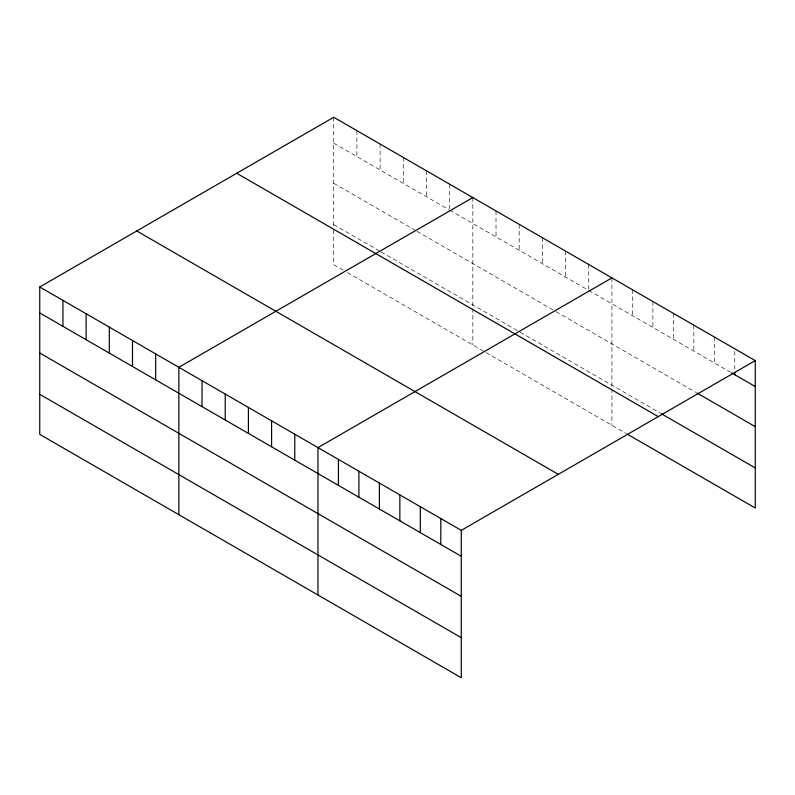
<?xml version="1.0" encoding="UTF-8"?>
<svg xmlns="http://www.w3.org/2000/svg" width="795" height="795" viewBox="0 0 795 795"><rect width="100%" height="100%" fill="white"/><g stroke="black" fill="none" stroke-linecap="round" stroke-linejoin="round"><path stroke-width="0.6" stroke-dasharray="3.98 2.98" d="M333.721 143.199L448.589 209.522M449.642 210.128L587.694 289.837M588.747 290.443L730.684 372.388M333.721 183.277L415.924 230.739M416.978 231.345L555.029 311.054M556.083 311.66L695.873 392.372M333.721 224.578L380.09 251.339M381.143 251.955L519.195 331.654M520.248 332.26L660.049 412.973M343.211 270.131L333.721 264.656L333.721 228.105M347.425 272.556L626.261 433.543M734.779 351.281L734.779 369.804M714.298 336.981L714.298 362.927M693.826 325.165L693.826 351.112M673.355 313.339L673.355 339.286M652.884 301.524L652.884 327.47M632.403 289.698L632.403 315.645M611.931 277.882L611.931 387.553M611.931 388.735L611.931 425.275M588.747 264.497L588.747 289.201M565.563 251.111L565.563 277.058M542.379 237.725L542.379 263.672M519.195 224.339L519.195 250.286M496.01 210.953L496.01 236.9M472.826 197.567L472.826 307.238M472.826 308.42L472.826 344.96M449.642 184.182L449.642 208.896M426.458 170.796L426.458 196.743M403.274 157.41L403.274 183.357M380.09 144.034L380.09 169.971M356.905 130.648L356.905 156.585M333.721 117.263L333.721 226.933"/><path stroke-width="1.19" d="M39.75 286.985L461.279 530.344L461.279 677.738L39.75 434.378L39.75 286.985L333.721 117.263L755.25 360.622L755.25 508.015L627.285 434.14M472.826 197.567L178.855 367.29L178.855 514.683M611.931 277.882L317.96 447.605L317.96 594.998M461.279 530.344L755.25 360.622M731.708 372.974L755.25 386.569M696.897 392.959L755.25 426.647M661.072 413.569L755.25 467.937M236.711 173.27L658.24 416.63M136.76 230.977L558.289 474.337M39.75 312.932L461.279 556.291M39.75 353.01L461.279 596.369M39.75 394.3L461.279 637.66M734.779 372.279L734.779 374.753M440.808 518.529L440.808 544.476M420.326 506.703L420.326 532.65M399.855 494.887L399.855 520.834M379.384 483.062L379.384 509.009M358.903 471.246L358.903 497.193M338.432 459.421L338.432 485.367M294.776 434.219L294.776 460.166M271.592 420.833L271.592 446.78M248.408 407.447L248.408 433.394M225.224 394.062L225.224 420.008M202.039 380.676L202.039 406.623M155.671 353.904L155.671 379.851M132.487 340.528L132.487 366.465M109.303 327.142L109.303 353.079M86.118 313.757L86.118 339.694M62.934 300.371L62.934 326.318"/></g></svg>
